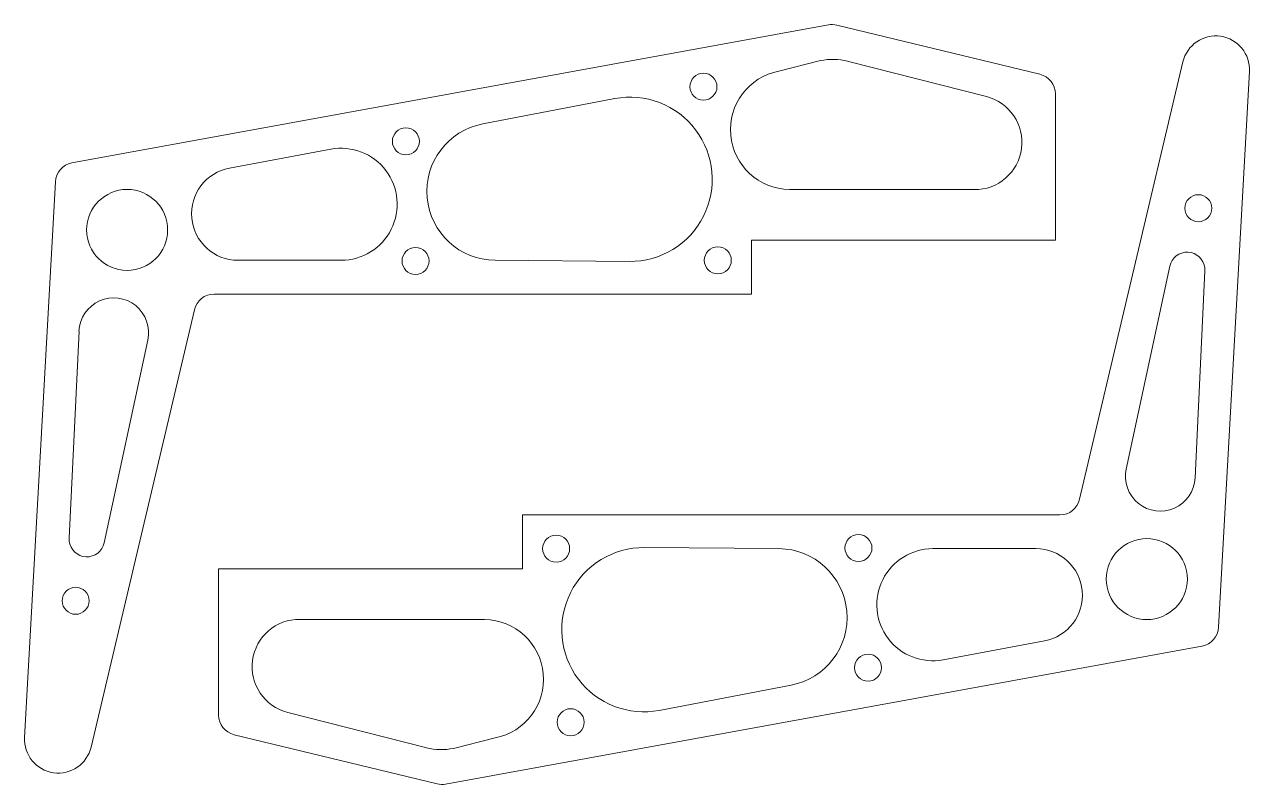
# Model space of a CAD drawing. Header units: millimetres. Extents: x 4 to 185, y 3 to 115.
import ezdxf

# ---------------------------------------------------------------- set-up
doc = ezdxf.new("R2010")
doc.units = ezdxf.units.MM
doc.layers.add('leg', color=7, linetype='CONTINUOUS', lineweight=0, true_color=0x000000)

msp = doc.modelspace()

# ---------------------------------------------------------------- linework, layer by layer
at = {"layer": 'leg'}
for p, q in [((10.68, 94.93), (122.73, 115.39)), ((123.97, 115.36), (154.06, 108.07)), ((121.55, 110.09), (115.4, 108.54)), ((125.55, 110.01), (125.7, 109.97)), ((146.13, 104.77), (125.7, 109.97)), ((175.24, 109.9), (159.95, 45.11)), ((185.1, 108.48), (180.53, 26.16)), ((91.07, 104.46), (71.54, 100.73)), ((156.35, 105.15), (156.35, 83.51)), ((49.04, 96.97), (34.02, 94.18)), ((3.65, 9.83), (8.22, 92.15)), ((144.3, 90.98), (116.95, 91.01)), ((156.35, 83.51), (111.35, 83.51)), ((111.35, 83.51), (111.35, 75.51)), ((50.56, 80.51), (35.28, 80.51)), ((93.25, 80.34), (73.37, 80.51)), ((166.84, 49.6), (173.3, 79.64)), ((177.04, 48.28), (178.5, 78.96)), ((178.48, 79.39), (178.5, 78.96)), ((111.35, 75.51), (31.73, 75.51)), ((13.51, 8.41), (28.81, 73.2)), ((11.72, 70.03), (10.26, 39.35)), ((21.91, 68.7), (15.45, 38.67)), ((77.4, 34.8), (77.4, 42.8)), ((77.4, 42.8), (157.03, 42.8)), ((10.27, 38.91), (10.26, 39.35)), ((95.5, 37.97), (115.38, 37.8)), ((138.2, 37.8), (153.47, 37.8)), ((32.4, 34.8), (77.4, 34.8)), ((32.4, 13.16), (32.4, 34.8)), ((44.45, 27.33), (71.8, 27.3)), ((139.72, 21.34), (154.73, 24.13)), ((178.07, 23.38), (66.03, 2.91)), ((97.68, 13.85), (117.21, 17.58)), ((42.63, 13.54), (63.06, 8.34)), ((64.78, 2.95), (34.69, 10.24)), ((67.21, 8.22), (73.36, 9.77)), ((63.2, 8.3), (63.06, 8.34))]:
    msp.add_line(p, q, dxfattribs=at)
for centre, radius in [((104.22, 106.22), 2), ((60.14, 98.14), 2), ((18.85, 85.01), 6), ((177.53, 88.23), 2), ((61.57, 80.42), 2), ((106.35, 80.51), 2), ((82.4, 37.8), 2), ((127.18, 37.89), 2), ((169.9, 33.3), 6), ((11.22, 30.08), 2), ((128.61, 20.17), 2), ((84.54, 12.09), 2)]:
    msp.add_circle(centre, radius, dxfattribs=at)
for centre, radius, start, end in [((123.27, 112.44), 3, 76.373, 100.3487), ((180.11, 108.75), 5, 356.8225, 166.7161), ((123.35, 100.76), 9.51, 76.6175, 100.9581), ((117.08, 99.85), 8.85, 100.9581, 269.2015), ((153.35, 105.15), 3, 360, 76.373), ((93.35, 92.51), 12.17, 269.5247, 100.8123), ((144.4, 97.98), 7, 269.2015, 75.7124), ((73.45, 90.71), 10.2, 100.8123, 269.5247), ((50.55, 88.81), 8.3, 270.0056, 100.5382), ((11.22, 91.98), 3, 100.3487, 176.8225), ((35.28, 87.4), 6.89, 100.5382, 270.0056), ((175.87, 79.09), 2.63, 6.7634, 167.8622), ((16.87, 69.79), 5.16, 347.8622, 177.275), ((31.73, 72.51), 3, 90, 166.7161), ((171.89, 48.52), 5.16, 167.8622, 357.275), ((157.03, 45.8), 3, 270, 346.7161), ((12.88, 39.22), 2.63, 186.7634, 347.8622), ((95.4, 25.8), 12.17, 89.5247, 280.8123), ((115.3, 27.6), 10.2, 280.8123, 89.5247), ((138.2, 29.5), 8.3, 90.0056, 280.5382), ((153.47, 30.91), 6.89, 280.5382, 90.0056), ((44.36, 20.33), 7, 89.2015, 255.7124), ((71.68, 18.46), 8.85, 280.9581, 89.2015), ((177.54, 26.33), 3, 280.3487, 356.8225), ((35.4, 13.16), 3, 180, 256.373), ((8.65, 9.56), 5, 176.8225, 346.7161), ((65.4, 17.55), 9.51, 256.6175, 280.9581), ((65.49, 5.87), 3, 256.373, 280.3487)]:
    msp.add_arc(centre, radius, start, end, dxfattribs=at)

doc.saveas('drawing.dxf')
